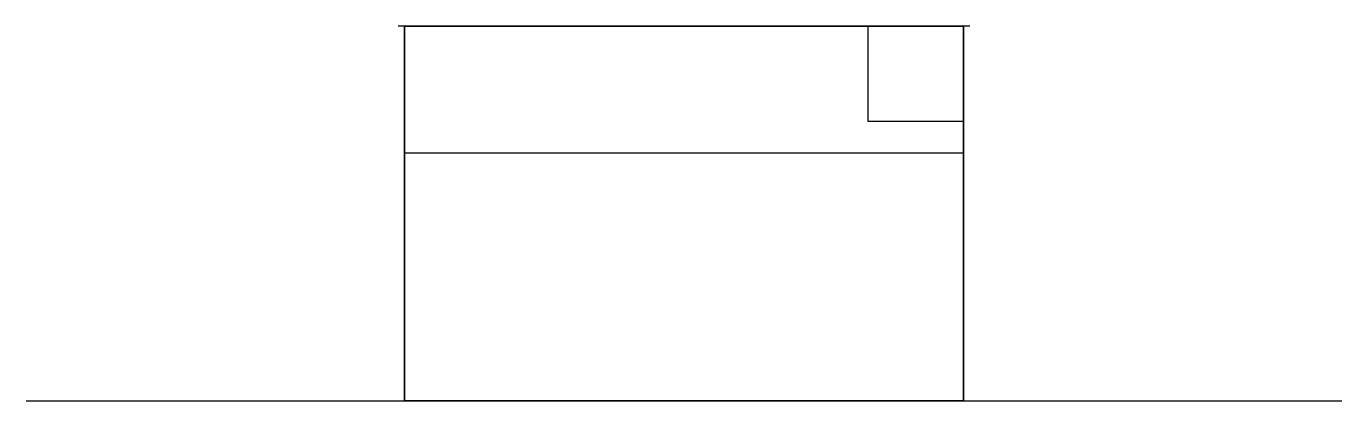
# Model space of a CAD drawing. Header units: millimetres. Extents: x 0 to 414, y -120 to -2.
import ezdxf

# ---------------------------------------------------------------- set-up
doc = ezdxf.new("R2010")
doc.units = ezdxf.units.MM
doc.layers.get('0').update_dxf_attribs({"linetype": 'CONTINUOUS'})

msp = doc.modelspace()

# ---------------------------------------------------------------- linework, layer by layer
for p, q in [((297, -2), (117, -2)), ((119, -2), (295, -2)), ((119, -120), (119, -2)), ((119, -2), (119, -120)), ((295, -2), (295, -120)), ((295, -120), (295, -2)), ((295, -42), (119, -42)), ((0, -120), (414, -120)), ((295, -120), (119, -120))]:
    msp.add_line(p, q)
msp.add_lwpolyline([(295, -32), (265, -32), (265, -2), (295, -2)], close=True)

doc.saveas('drawing.dxf')
